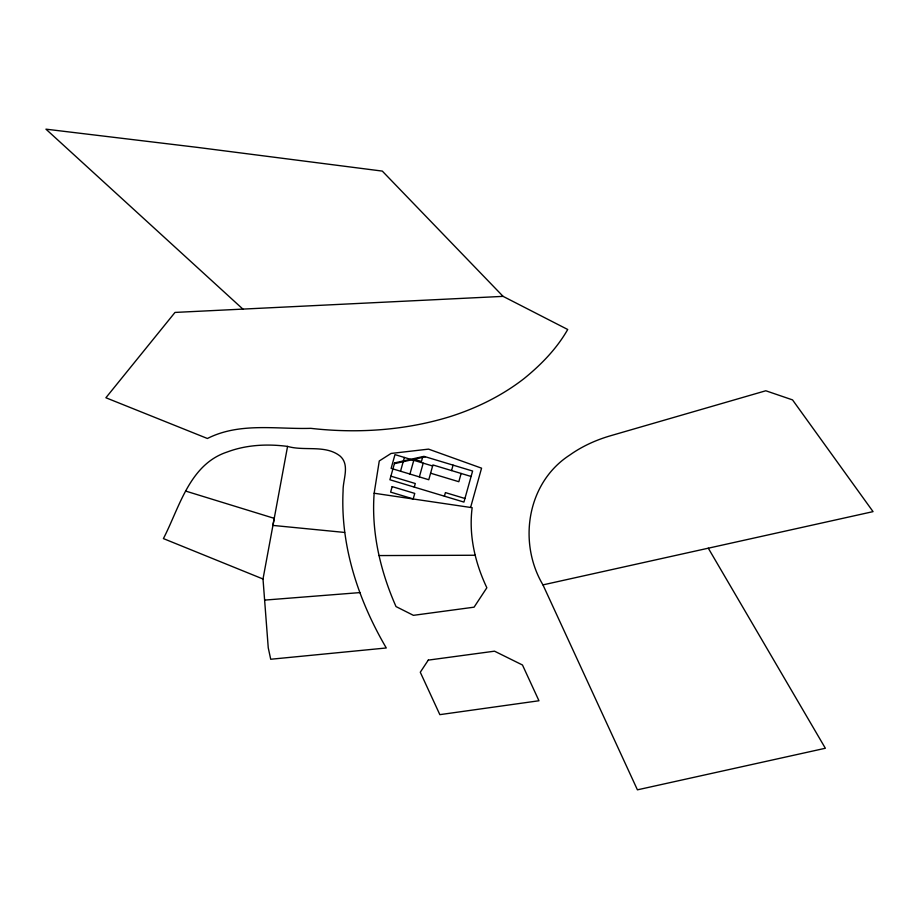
<?xml version="1.0" encoding="UTF-8"?>
<svg xmlns="http://www.w3.org/2000/svg" width="919" height="919" viewBox="0 0 919 919"><rect width="100%" height="100%" fill="white"/><g stroke="black" fill="none" stroke-linecap="round" stroke-linejoin="round"><path stroke-width="1.38" d="M374.159 493.239C371.219 532.067 380.363 571.193 396.02 606.574L413.412 615.339L474.078 607.172L486.852 587.758C475.1 562.991 468.575 535.134 472.159 507.69L374.159 493.239L379.271 460.959L391.069 453.446L428.541 449.127L481.567 468.173L470.597 507.46M263.006 579.004L287.567 446.404C304.557 451.378 325.544 444.405 340.237 456.192C350.162 465.175 342.776 479.752 343.086 490.953C340.317 546.242 358.628 600.796 386.29 647.975L270.714 659.256L268.245 647.78L263.006 579.004L163.41 538.591C179.584 507.334 189.406 464.359 227.28 451.976C246.464 444.762 267.395 443.774 287.567 446.404M400.535 471.229L404.383 457.455M409.943 474.066L413.791 460.293M414.285 487.116L415.296 483.52L390.897 476.157M422.591 457.398L421.453 461.487L414.124 459.282M419.363 476.904L423.199 463.13M444.405 496.191L445.405 492.595L464.934 498.489M451.562 470.574L453.078 465.14M461.131 473.457L458.822 481.717L430.597 473.205M394.389 463.681L425.359 456.777M542.957 584.886L873.05 511.63L792.534 399.891L765.803 390.77L610.733 435.698A166.35 120.86 18.1 0 0 569.757 455.066C527.058 482.555 517.719 542.463 542.957 584.886L637.418 789.835L825.354 748.261L708.296 548.195M264.615 600.107L359.938 592.594M503.095 296.366L175.001 312.426L105.892 397.755L207.407 438.489C239.79 422.108 276.263 429.391 310.817 428.346C357.457 433.653 405.29 430.46 450.241 416.571A301.719 219.216 18.1 0 0 524.117 378.536C541.153 364.705 556.788 348.657 567.712 329.496L503.095 296.366L382.304 171.095L197.309 147.373L45.95 129.165L242.903 309.106M379.042 555.57L475.203 555.248M344.636 532.446L272.909 525.415L274.241 518.35L186.075 491.205M471.091 476.467L432.906 464.945L428.771 479.741L391.126 468.38L394.975 454.618L432.619 465.979M394.607 462.9L389.897 479.752L463.934 502.084L472.607 471.033L423.969 456.352L394.607 462.9M392.16 486.611L390.621 492.113L413.205 498.925L414.745 493.423L392.16 486.611M428.277 660.118L420.282 672.237L439.845 714.649L538.959 700.76L522.474 665L494.525 651.18L428.277 660.118"/></g></svg>
